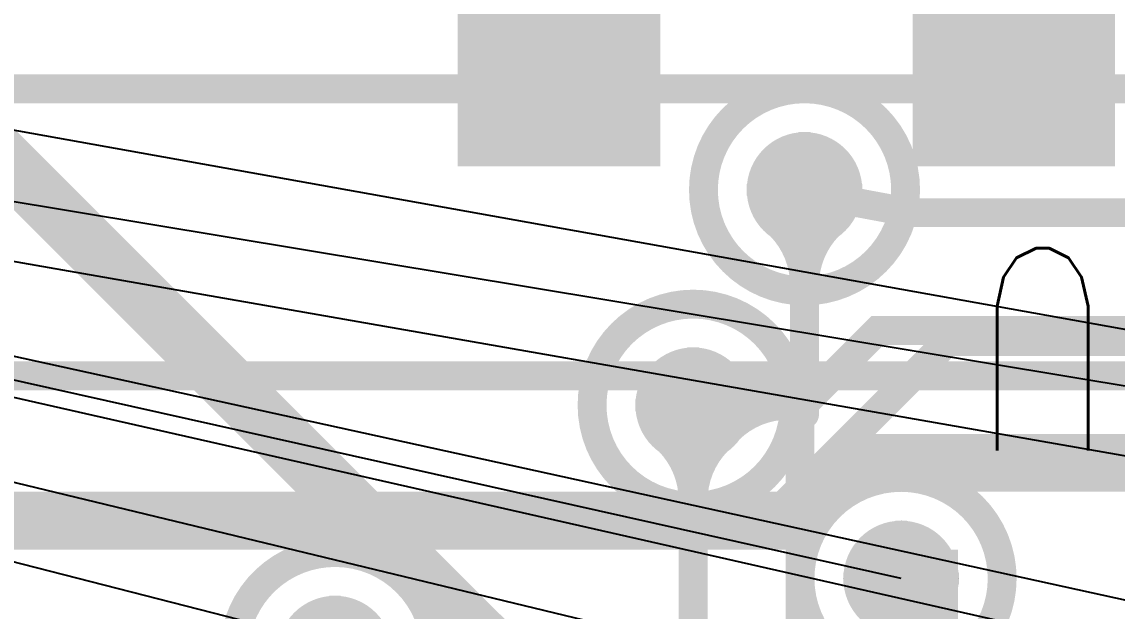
# Model space of a CAD drawing. Extents: x -4539 to 5978, y -4736 to 3041.
# Drawn here: x 1305.8 to 1495.4, y 1140.3 to 1242.4 of the extents above; entities that cross this region are included whole.
import ezdxf

# ---------------------------------------------------------------- set-up
doc = ezdxf.new("R2010")
doc.units = 0
for name, pattern in [('SIG_114', [2, 1, 1]), ('SIG_115', [2, 1, 1]), ('SIG_122', [2, 1, 1]), ('SIG_173', [2, 1, 1]), ('SIG_191', [2, 1, 1]), ('SIG_192', [2, 1, 1]), ('SIG_196', [2, 1, 1]), ('SIG_197', [2, 1, 1]), ('SIG_198', [2, 1, 1]), ('SIG_28', [2, 1, 1])]:
    doc.linetypes.add(name, pattern=pattern)
doc.layers.get('0').update_dxf_attribs({"color": 254, "linetype": 'CONTINUOUS'})
for name, color, linetype in [('DRIL_NPLTE_THRU_01', 16, 'CONTINUOUS'), ('DRIL_NPLTE_THRU_02', 2, 'CONTINUOUS'), ('DRIL_NPLTE_THRU_03', 34, 'CONTINUOUS'), ('DRIL_NPLTE_THRU_04', 96, 'CONTINUOUS'), ('DRIL_NPLTE_THRU_05', 6, 'CONTINUOUS'), ('DRIL_NPLTE_THRU_06', 176, 'CONTINUOUS'), ('DRIL_PLTE_THRU_01', 16, 'CONTINUOUS'), ('DRIL_PLTE_THRU_02', 2, 'CONTINUOUS'), ('DRIL_PLTE_THRU_03', 34, 'CONTINUOUS'), ('DRIL_PLTE_THRU_04', 96, 'CONTINUOUS'), ('DRIL_PLTE_THRU_05', 6, 'CONTINUOUS'), ('DRIL_PLTE_THRU_06', 176, 'CONTINUOUS'), ('DRIL_SYMBOL', 254, 'CONTINUOUS'), ('LINK_00', 254, 'CONTINUOUS'), ('PADS_BOT', 5, 'CONTINUOUS'), ('PADS_INNER', 1, 'CONTINUOUS'), ('PADS_TOP', 1, 'CONTINUOUS'), ('PART_NAME_06', 4, 'CONTINUOUS'), ('PART_TOP_2DLINE_00', 6, 'CONTINUOUS'), ('POUR_VIATHERM_02', 56, 'CONTINUOUS'), ('POUR_VOID_02', 56, 'CONTINUOUS'), ('POUR_VOID_05', 216, 'CONTINUOUS'), ('TEAR_01', 1, 'CONTINUOUS'), ('TEAR_04', 3, 'CONTINUOUS'), ('TRACE_01', 1, 'CONTINUOUS'), ('TRACE_03', 43, 'CONTINUOUS'), ('TRACE_04', 3, 'CONTINUOUS'), ('TRACE_06', 5, 'CONTINUOUS'), ('VIAPTS', 1, 'CONTINUOUS')]:
    doc.layers.add(name, color=color, linetype=linetype)
doc.styles.add('W5', font='simplex', dxfattribs={"width": 0.75})

# ---------------------------------------------------------------- blocks, each defined once
blk = doc.blocks.new('POUR_VOID_628')
at = {"layer": 'POUR_VOID_02', "const_width": 5}
blk.add_lwpolyline([(-4856.46, -5372.93, -3.65809), (-4842.75, -5384.28, -3.65809)], format="xyb", close=True, dxfattribs=at)
blk = doc.blocks.new('POUR_VOID_616')
at = {"layer": 'POUR_VOID_02', "const_width": 5}
blk.add_lwpolyline([(-4776.22, -5286.72, 1), (-4741.22, -5286.72, 1)], format="xyb", close=True, dxfattribs=at)
blk = doc.blocks.new('POUR_VOID_615')
at = {"layer": 'POUR_VOID_02', "const_width": 5}
blk.add_lwpolyline([(-4795.5, -5324, 1), (-4760.5, -5324, 1)], format="xyb", close=True, dxfattribs=at)
blk = doc.blocks.new('POUR_OUTLINE_418')
for name in ['POUR_VOID_616', 'POUR_VOID_615', 'POUR_VOID_628']:
    blk.add_blockref(name, (0, 0))
blk = doc.blocks.new('POUR_VIATHERM_867')
at = {"layer": 'POUR_VIATHERM_02'}
for points in [[(-4742, -5344), (-4742, -5344)], [(-4752, -5354), (-4752, -5354)], [(-4732, -5354), (-4732, -5354)], [(-4742, -5364), (-4742, -5364)]]:
    blk.add_lwpolyline(points, dxfattribs=at)
blk = doc.blocks.new('POUR_HEADER_0')
for name in ['POUR_OUTLINE_418', 'POUR_VIATHERM_867']:
    blk.add_blockref(name, (6185, 6485))
blk = doc.blocks.new('POUR_VOID_255')
at = {"layer": 'POUR_VOID_05', "const_width": 5}
blk.add_lwpolyline([(-4856.46, -5372.93, -3.65809), (-4842.75, -5384.28, -3.65809)], format="xyb", close=True, dxfattribs=at)
blk = doc.blocks.new('POUR_VOID_244')
at = {"layer": 'POUR_VOID_05', "const_width": 5}
blk.add_lwpolyline([(-4776.22, -5286.72, 1), (-4741.22, -5286.72, 1)], format="xyb", close=True, dxfattribs=at)
blk = doc.blocks.new('POUR_VOID_243')
at = {"layer": 'POUR_VOID_05', "const_width": 5}
blk.add_lwpolyline([(-4795.5, -5324, 1), (-4760.5, -5324, 1)], format="xyb", close=True, dxfattribs=at)
blk = doc.blocks.new('POUR_VOID_238')
at = {"layer": 'POUR_VOID_05', "const_width": 5}
blk.add_lwpolyline([(-4759.5, -5354, 1), (-4724.5, -5354, 1)], format="xyb", close=True, dxfattribs=at)
blk = doc.blocks.new('POUR_OUTLINE_162')
for name in ['POUR_VOID_244', 'POUR_VOID_243', 'POUR_VOID_238', 'POUR_VOID_255']:
    blk.add_blockref(name, (0, 0))
blk = doc.blocks.new('POUR_HEADER_3')
blk.add_blockref('POUR_OUTLINE_162', (6185, 6485))
blk = doc.blocks.new('DRIL_SYMBOL_0')
at = {"layer": 'DRIL_SYMBOL', "const_width": 2}
for points in [[(0, -10), (0, 10)], [(-10, 0), (10, 0)]]:
    blk.add_lwpolyline(points, dxfattribs=at)
blk = doc.blocks.new('DRIL_HOLE_0')
blk.add_lwpolyline([(0, 0, 1), (0, 0, 1)], format="xyb", close=True)
blk.add_blockref('DRIL_SYMBOL_0', (0, 0))
blk = doc.blocks.new('PAD_2')
blk.add_lwpolyline([(0, 0, 1), (0, 0, 1)], format="xyb", close=True)
blk = doc.blocks.new('PAD_4')
at = {"const_width": 35.04}
blk.add_lwpolyline([(-54.13, 0), (54.13, 0)], dxfattribs=at)
blk = doc.blocks.new('STK_TOP_6')
at = {"layer": 'DRIL_NPLTE_THRU_01'}
blk.add_blockref('DRIL_HOLE_0', (0, 0), dxfattribs=at)
at = {"layer": 'DRIL_NPLTE_THRU_02'}
blk.add_blockref('DRIL_HOLE_0', (0, 0), dxfattribs=at)
at = {"layer": 'DRIL_NPLTE_THRU_03'}
blk.add_blockref('DRIL_HOLE_0', (0, 0), dxfattribs=at)
at = {"layer": 'DRIL_NPLTE_THRU_04'}
blk.add_blockref('DRIL_HOLE_0', (0, 0), dxfattribs=at)
at = {"layer": 'DRIL_NPLTE_THRU_05'}
blk.add_blockref('DRIL_HOLE_0', (0, 0), dxfattribs=at)
at = {"layer": 'DRIL_NPLTE_THRU_06'}
blk.add_blockref('DRIL_HOLE_0', (0, 0), dxfattribs=at)
at = {"layer": 'PADS_BOT'}
blk.add_blockref('PAD_2', (0, 0), dxfattribs=at)
at = {"layer": 'PADS_INNER'}
blk.add_blockref('PAD_2', (0, 0), dxfattribs=at)
at = {"layer": 'PADS_TOP', "rotation": 90}
blk.add_blockref('PAD_4', (0, 0), dxfattribs=at)
blk = doc.blocks.new('SYM_TOP_5')
for p in [(157.48, 93.5), (236.22, 93.5)]:
    blk.add_blockref('STK_TOP_6', p)
blk = doc.blocks.new('PART_TOP_29')
blk.add_blockref('SYM_TOP_5', (0, 0))
blk = doc.blocks.new('PART_BODY_TOP_8')
at = {"layer": 'PART_TOP_2DLINE_00', "const_width": 5}
blk.add_lwpolyline([(0, 0), (0, 708.66), (0.43, 708.66, 1), (0.43, 866.14), (0, 866.14), (0, 1181.1), (2661.42, 1181.1), (2661.42, 866.14), (2661.39, 866.14, 1), (2661.39, 708.66), (2661.42, 708.66), (2661.42, 0), (659.45, 0), (659.45, 137.95, 1), (620.08, 137.95), (620.08, 0)], format="xyb", close=True, dxfattribs=at)
blk = doc.blocks.new('SYM_TOP_10')
blk.add_blockref('PART_BODY_TOP_8', (0, 0))
blk = doc.blocks.new('PART_TOP_35')
blk.add_blockref('SYM_TOP_10', (0, 0))
blk = doc.blocks.new('PART_BOT_39')
at = {"layer": 'PART_NAME_06', "style": 'W5', "width": 0.75}
blk.add_text('U7', height=35, rotation=270, dxfattribs=at).set_placement((-493.17, 179.89))
blk = doc.blocks.new('SMOOTH_5')
at = {"const_width": 2.5}
blk.add_lwpolyline([(-1.25, 0, 1), (1.25, 0, 1)], format="xyb", close=True, dxfattribs=at)
blk = doc.blocks.new('TEAR_2008008000131')
at = {"const_width": 5}
for points in [[(-11.67, -11.67, 0.196262), (-7.36, -1.42)], [(-11.67, -11.67, 0.067729), (-6.11, -4.35)], [(-11.67, -11.67, -0.067729), (-4.35, -6.11)], [(-11.67, -11.67, -0.196262), (-1.42, -7.36)]]:
    blk.add_lwpolyline(points, format="xyb", dxfattribs=at)
for p in [(-7.36, -1.42), (-6.11, -4.35), (-4.35, -6.11), (-1.42, -7.36), (-11.67, -11.67), (-11.67, -11.67), (-11.67, -11.67), (-11.67, -11.67)]:
    blk.add_blockref('SMOOTH_5', p)
blk = doc.blocks.new('TRACE_1832')
at = {"layer": 'TRACE_04', "linetype": 'SIG_28', "const_width": 5}
blk.add_lwpolyline([(1470.09, 1055.41), (1470.09, 1067.45), (1560.86, 1158.21)], dxfattribs=at)
at = {"layer": 'TEAR_04'}
blk.add_blockref('TEAR_2008008000131', (1560.86, 1158.21), dxfattribs=at)
at = {"layer": 'TRACE_04'}
for p in [(1560.86, 1158.21), (1470.09, 1067.45), (1470.09, 1055.41)]:
    blk.add_blockref('SMOOTH_5', p, dxfattribs=at)
blk = doc.blocks.new('TEAR_2008008000544')
at = {"const_width": 5}
for points in [[(0, 16.5, -0.196262), (-4.2, 6.21)], [(0, 16.5, -0.067729), (-1.24, 7.4)], [(0, 16.5, 0.196262), (4.2, 6.21)], [(0, 16.5, 0.067729), (1.24, 7.4)]]:
    blk.add_lwpolyline(points, format="xyb", dxfattribs=at)
for p in [(0, 16.5), (0, 16.5), (0, 16.5), (0, 16.5), (-1.24, 7.4), (1.24, 7.4), (-4.2, 6.21), (4.2, 6.21)]:
    blk.add_blockref('SMOOTH_5', p)
blk = doc.blocks.new('TEAR_2008008000545')
at = {"const_width": 5}
for points in [[(0, -16.5, 0.196262), (-4.2, -6.21)], [(0, -16.5, -0.196262), (4.2, -6.21)], [(0, -16.5, 0.067729), (-1.24, -7.4)], [(0, -16.5, -0.067729), (1.24, -7.4)]]:
    blk.add_lwpolyline(points, format="xyb", dxfattribs=at)
for p in [(-4.2, -6.21), (4.2, -6.21), (-1.24, -7.4), (1.24, -7.4), (0, -16.5), (0, -16.5), (0, -16.5), (0, -16.5)]:
    blk.add_blockref('SMOOTH_5', p)
blk = doc.blocks.new('TRACE_366')
at = {"layer": 'TRACE_04', "linetype": 'SIG_114', "const_width": 5}
blk.add_lwpolyline([(1422, 1030), (1422, 1176)], dxfattribs=at)
at = {"layer": 'TEAR_04'}
for name, p in [('TEAR_2008008000545', (1422, 1176)), ('TEAR_2008008000544', (1422, 1030))]:
    blk.add_blockref(name, p, dxfattribs=at)
at = {"layer": 'TRACE_04'}
for p in [(1422, 1176), (1422, 1030)]:
    blk.add_blockref('SMOOTH_5', p, dxfattribs=at)
blk = doc.blocks.new('TEAR_2008008000546')
at = {"const_width": 5}
for points in [[(16.5, 0, -0.196262), (6.21, 4.2)], [(16.5, 0, 0.196262), (6.21, -4.2)], [(16.5, 0, -0.067729), (7.4, 1.24)], [(16.5, 0, 0.067729), (7.4, -1.24)]]:
    blk.add_lwpolyline(points, format="xyb", dxfattribs=at)
for p in [(6.21, 4.2), (7.4, 1.24), (16.5, 0), (16.5, 0), (16.5, 0), (16.5, 0), (7.4, -1.24), (6.21, -4.2)]:
    blk.add_blockref('SMOOTH_5', p)
blk = doc.blocks.new('TRACE_362')
at = {"layer": 'TRACE_01', "linetype": 'SIG_114', "const_width": 5}
blk.add_lwpolyline([(1422, 1176), (1440.97, 1176), (1453.89, 1188.92), (1589.04, 1188.92), (1635, 1234.88), (1635, 1271.5)], dxfattribs=at)
at = {"layer": 'TEAR_01'}
blk.add_blockref('TEAR_2008008000546', (1422, 1176), dxfattribs=at)
at = {"layer": 'TRACE_01'}
for p in [(1453.89, 1188.92), (1422, 1176), (1440.97, 1176)]:
    blk.add_blockref('SMOOTH_5', p, dxfattribs=at)
blk = doc.blocks.new('TRACE_2422')
at = {"layer": 'TRACE_04', "linetype": 'SIG_115', "const_width": 5}
blk.add_lwpolyline([(1440.5, 1146), (1440.5, 1054), (1457.37, 1037.13), (1457.37, 449.63), (1474, 433)], dxfattribs=at)
at = {"layer": 'TRACE_04'}
blk.add_blockref('SMOOTH_5', (1440.5, 1146), dxfattribs=at)
blk = doc.blocks.new('TEAR_2008008000550')
at = {"const_width": 5}
for points in [[(0, -16.5, 0.196262), (-4.2, -6.21)], [(0, -16.5, -0.196262), (4.2, -6.21)], [(0, -16.5, 0.067729), (-1.24, -7.4)], [(0, -16.5, -0.067729), (1.24, -7.4)]]:
    blk.add_lwpolyline(points, format="xyb", dxfattribs=at)
for p in [(-4.2, -6.21), (4.2, -6.21), (-1.24, -7.4), (1.24, -7.4), (0, -16.5), (0, -16.5), (0, -16.5), (0, -16.5)]:
    blk.add_blockref('SMOOTH_5', p)
blk = doc.blocks.new('TRACE_862')
at = {"layer": 'TRACE_04', "linetype": 'SIG_115', "const_width": 5}
blk.add_lwpolyline([(1441.28, 1213.28), (1441.28, 1174.41)], dxfattribs=at)
at = {"layer": 'TEAR_04'}
blk.add_blockref('TEAR_2008008000550', (1441.28, 1213.28), dxfattribs=at)
at = {"layer": 'TRACE_04'}
for p in [(1441.28, 1213.28), (1441.28, 1174.41)]:
    blk.add_blockref('SMOOTH_5', p, dxfattribs=at)
blk = doc.blocks.new('SMOOTH_10')
at = {"const_width": 5}
blk.add_lwpolyline([(-2.5, 0, 1), (2.5, 0, 1)], format="xyb", close=True, dxfattribs=at)
blk = doc.blocks.new('TRACE_1252')
at = {"layer": 'TRACE_03', "linetype": 'SIG_191', "const_width": 5}
blk.add_lwpolyline([(730.71, 1156.26), (894.73, 1156.26), (907.07, 1143.92), (1206.63, 1143.92), (1217.21, 1154.5), (1433.5, 1154.5), (1465.99, 1186.99), (1665.26, 1186.99), (1692.05, 1160.2), (1748, 1160.2)], dxfattribs=at)
at = {"layer": 'TRACE_03'}
for p in [(1465.99, 1186.99), (1433.5, 1154.5)]:
    blk.add_blockref('SMOOTH_5', p, dxfattribs=at)
blk = doc.blocks.new('TRACE_1542')
at = {"layer": 'TRACE_03', "linetype": 'SIG_192', "const_width": 5}
blk.add_lwpolyline([(970.38, 1217.58), (1204.85, 1217.58), (1218.06, 1230.78), (2228.81, 1230.78), (2433.5, 1026.09), (2433.5, 473)], dxfattribs=at)
blk = doc.blocks.new('TRACE_844')
at = {"layer": 'TRACE_06', "linetype": 'SIG_197', "const_width": 10}
blk.add_lwpolyline([(872.05, 1400), (1005.87, 1266.18), (1255.1, 1266.18), (1394.15, 1127.13), (1394.15, 1082.22), (1420.96, 1055.41), (1487.59, 1055.41)], dxfattribs=at)
blk = doc.blocks.new('DRIL_SYMBOL_7')
at = {"layer": 'DRIL_SYMBOL', "const_width": 2}
for points in [[(0, -10), (0, 10)], [(-10, 0), (10, 0)]]:
    blk.add_lwpolyline(points, dxfattribs=at)
blk = doc.blocks.new('DRIL_HOLE_7')
at = {"const_width": 3.5}
blk.add_lwpolyline([(-1.75, 0, 1), (1.75, 0, 1)], format="xyb", close=True, dxfattribs=at)
blk.add_blockref('DRIL_SYMBOL_7', (0, 0))
blk = doc.blocks.new('PAD_15')
at = {"const_width": 10}
blk.add_lwpolyline([(0, -5, 1), (0, 5, 1)], format="xyb", close=True, dxfattribs=at)
blk = doc.blocks.new('STK_TOP_26')
at = {"layer": 'DRIL_PLTE_THRU_01'}
blk.add_blockref('DRIL_HOLE_7', (0, 0), dxfattribs=at)
at = {"layer": 'DRIL_PLTE_THRU_02'}
blk.add_blockref('DRIL_HOLE_7', (0, 0), dxfattribs=at)
at = {"layer": 'DRIL_PLTE_THRU_03'}
blk.add_blockref('DRIL_HOLE_7', (0, 0), dxfattribs=at)
at = {"layer": 'DRIL_PLTE_THRU_04'}
blk.add_blockref('DRIL_HOLE_7', (0, 0), dxfattribs=at)
at = {"layer": 'DRIL_PLTE_THRU_05'}
blk.add_blockref('DRIL_HOLE_7', (0, 0), dxfattribs=at)
at = {"layer": 'DRIL_PLTE_THRU_06'}
blk.add_blockref('DRIL_HOLE_7', (0, 0), dxfattribs=at)
at = {"layer": 'PADS_BOT'}
blk.add_blockref('PAD_15', (0, 0), dxfattribs=at)
at = {"layer": 'PADS_INNER'}
blk.add_blockref('PAD_15', (0, 0), dxfattribs=at)
at = {"layer": 'PADS_TOP'}
blk.add_blockref('PAD_15', (0, 0), dxfattribs=at)
blk = doc.blocks.new('SYM_TOP_2')
blk.add_blockref('STK_TOP_26', (0, 0))

msp = doc.modelspace()

# ---------------------------------------------------------------- linework, layer by layer
at = {"layer": 'LINK_00', "linetype": 'SIG_196'}
for p in [(2240, 1056), (1632.79, 1143.37)]:
    msp.add_line(p, (166.14, 1400), dxfattribs=at)
at = {"layer": 'LINK_00', "linetype": 'SIG_173'}
for p, q in [((2175, 980), (322.05, 1400)), ((2236, 980), (322.05, 1400)), ((2086.29, 973.72), (322.05, 1400)), ((2024, 964.87), (322.05, 1400)), ((322.05, 1400), (1669.37, 1158.14)), ((1458, 1146), (322.05, 1400))]:
    msp.add_line(p, q, dxfattribs=at)
at = {"layer": 'TRACE_01', "linetype": 'SIG_198', "const_width": 10}
msp.add_lwpolyline([(882, 1022), (882, 1030.28), (1033.13, 1181.42), (1228.21, 1181.42), (1253.63, 1156), (1439.18, 1156), (1449.18, 1166), (1506.5, 1166), (1596.28, 1076.22), (1697.45, 1076.22), (1766.15, 1144.92), (1781.26, 1144.92), (1871.22, 1234.88), (1871.22, 1271.5)], dxfattribs=at)
at = {"layer": 'TRACE_01', "linetype": 'SIG_115', "const_width": 5}
for points in [[(1441.19, 1212.77), (1459.69, 1209.34), (1530.72, 1209.34), (1556.26, 1234.88), (1556.26, 1271.5)], [(1441.19, 1212.77), (1441.28, 1213.28)]]:
    msp.add_lwpolyline(points, dxfattribs=at)
at = {"layer": 'TRACE_01', "linetype": 'SIG_173', "const_width": 10}
msp.add_lwpolyline([(1458, 1146), (1462.87, 1146), (1462.87, 1100), (1469.41, 1100)], dxfattribs=at)
at = {"layer": 'TRACE_04', "linetype": 'SIG_115', "const_width": 5}
for points in [[(1440.5, 1173.62), (1441.28, 1174.41)], [(1440.5, 1173.62), (1440.5, 1146)]]:
    msp.add_lwpolyline(points, dxfattribs=at)

# ---------------------------------------------------------------- block references
at = {"rotation": 180}
msp.add_blockref('PART_TOP_29', (1635, 1365), dxfattribs=at)
at = {"linetype": 'SIG_173'}
msp.add_blockref('POUR_HEADER_0', (15, 15), dxfattribs=at)
at = {"linetype": 'SIG_196'}
msp.add_blockref('POUR_HEADER_3', (15, 15), dxfattribs=at)
for name in ['TRACE_844', 'TRACE_362', 'TRACE_1542', 'TRACE_862', 'TRACE_1252', 'PART_TOP_35', 'TRACE_366', 'TRACE_1832', 'TRACE_2422']:
    msp.add_blockref(name, (0, 0))
at = {"xscale": -1, "rotation": -270}
msp.add_blockref('PART_BOT_39', (1650, 710), dxfattribs=at)
at = {"layer": 'TRACE_01'}
for name, p in [('SMOOTH_5', (1441.28, 1213.28)), ('SMOOTH_5', (1441.19, 1212.77)), ('SMOOTH_5', (1441.19, 1212.77)), ('SMOOTH_5', (1459.69, 1209.34)), ('SMOOTH_10', (1449.18, 1166)), ('SMOOTH_10', (1439.18, 1156)), ('SMOOTH_10', (1458, 1146)), ('SMOOTH_10', (1462.87, 1146))]:
    msp.add_blockref(name, p, dxfattribs=at)
at = {"layer": 'TRACE_04'}
for p in [(1440.5, 1173.62), (1440.5, 1173.62), (1441.28, 1174.41), (1440.5, 1146)]:
    msp.add_blockref('SMOOTH_5', p, dxfattribs=at)
at = {"layer": 'VIAPTS', "linetype": 'SIG_115'}
msp.add_blockref('SYM_TOP_2', (1441.28, 1213.28), dxfattribs=at)
at = {"layer": 'VIAPTS', "linetype": 'SIG_114'}
msp.add_blockref('SYM_TOP_2', (1422, 1176), dxfattribs=at)
at = {"layer": 'VIAPTS', "linetype": 'SIG_173'}
msp.add_blockref('SYM_TOP_2', (1458, 1146), dxfattribs=at)
at = {"layer": 'VIAPTS', "linetype": 'SIG_122'}
msp.add_blockref('SYM_TOP_2', (1360, 1133), dxfattribs=at)

doc.saveas('drawing.dxf')
